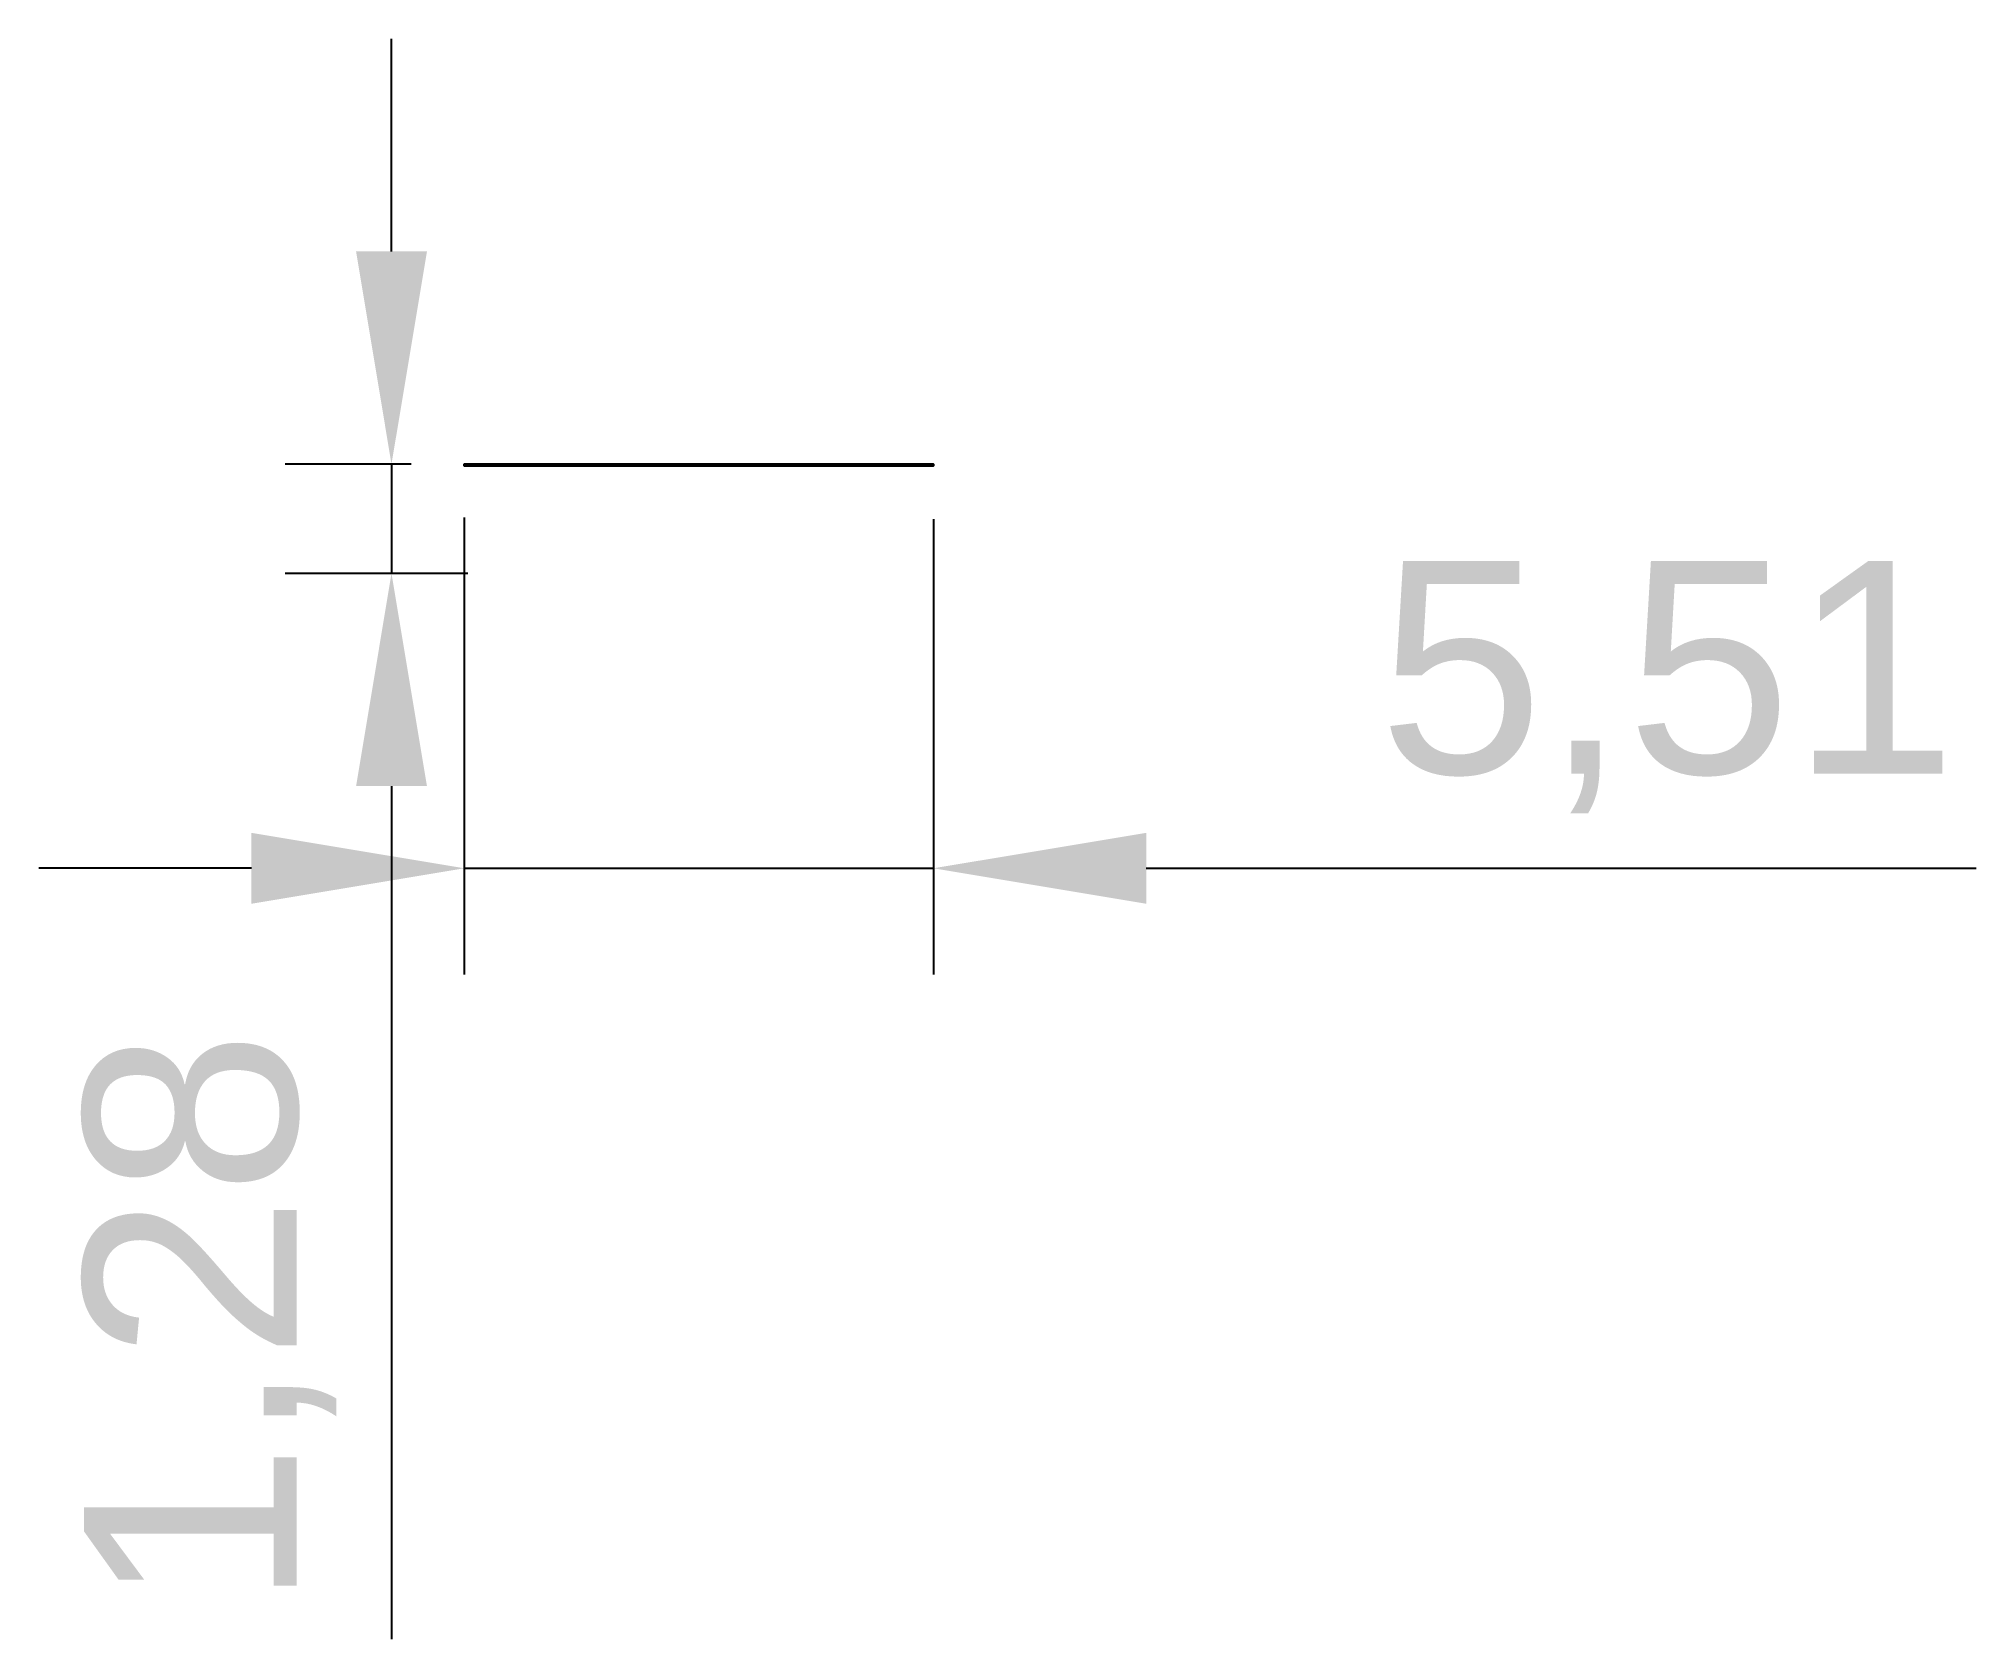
# Model space of a CAD drawing. Header units: millimetres. Extents: x -8.4 to 14.4, y -12.6 to 6.2.
import ezdxf

# ---------------------------------------------------------------- set-up
doc = ezdxf.new("R2010")
doc.units = ezdxf.units.MM
doc.layers.get('0').update_dxf_attribs({"true_color": 0xc2ced6})
doc.styles.get("Standard").update_dxf_attribs({"font": 'Arial.ttf'})
doc.dimstyles.new('ISO-25', dxfattribs={"dimtxt": 2.5, "dimasz": 2.5, "dimexe": 1.25, "dimexo": 0.625, "dimtad": 1, "dimtxsty": 'Standard', "dimcen": 2.5, "dimadec": 0, "dimazin": 0, "dimtfac": 1, "dimtmove": 0, "dimatfit": 3, "dimfxl": 1, "dimarcsym": 0})

# ---------------------------------------------------------------- blocks, each defined once
blk = doc.blocks.new('*D3')
at = {"color": 0, "lineweight": -2, "transparency": 16777216}
for p, q in [((-3.358, 0.571), (-3.358, -4.803)), ((2.155, 0.55), (2.155, -4.803)), ((-5.858, -3.553), (-8.358, -3.553)), ((-3.358, -3.553), (2.155, -3.553)), ((4.655, -3.553), (14.408, -3.553))]:
    blk.add_line(p, q, dxfattribs=at)
at = {"color": 0, "transparency": 16777216}
for points in [[(-5.858, -3.137), (-5.858, -3.97), (-3.358, -3.553)], [(4.655, -3.137), (4.655, -3.97), (2.155, -3.553)]]:
    blk.add_solid(points, dxfattribs=at)
at = {"layer": 'Defpoints', "color": 0, "transparency": 16777216}
for p in [(-3.358, 1.196), (2.155, 1.175), (2.155, -3.553)]:
    blk.add_point(p, dxfattribs=at)
at = {"color": 0, "transparency": 16777216, "insert": (10.781, -1.423), "char_height": 2.5, "attachment_point": 5}
blk.add_mtext('5,51', dxfattribs=at)
blk = doc.blocks.new('*D4')
at = {"color": 0, "lineweight": -2, "transparency": 16777216}
for p, q in [((-4.213, 3.696), (-4.213, 6.196)), ((-3.983, 1.196), (-5.463, 1.196)), ((-4.213, 1.196), (-4.213, -0.088)), ((-3.317, -0.088), (-5.463, -0.088)), ((-4.213, -2.588), (-4.213, -12.614))]:
    blk.add_line(p, q, dxfattribs=at)
at = {"color": 0, "transparency": 16777216}
for points in [[(-4.629, 3.696), (-3.796, 3.696), (-4.213, 1.196)], [(-4.629, -2.588), (-3.796, -2.588), (-4.213, -0.088)]]:
    blk.add_solid(points, dxfattribs=at)
at = {"layer": 'Defpoints', "color": 0, "transparency": 16777216}
for p in [(-3.358, 1.196), (-4.213, -0.088), (-2.692, -0.088)]:
    blk.add_point(p, dxfattribs=at)
at = {"color": 0, "transparency": 16777216, "insert": (-6.344, -8.851), "char_height": 2.5, "attachment_point": 5, "rotation": 90}
blk.add_mtext('1,28', dxfattribs=at)

msp = doc.modelspace()

# ---------------------------------------------------------------- linework, layer by layer
for points, elevation in [([(2.155, 1.175), (-3.358, 1.175), (-3.358, 1.196), (2.155, 1.196)], 1.8), ([(-3.358, 1.196), (2.155, 1.196), (2.155, 1.175), (-3.358, 1.175)], -0.5), ([(2.155, 1.196), (-3.358, 1.196), (-3.358, 1.175), (2.155, 1.175)], 1.8)]:
    msp.add_lwpolyline(points, close=True, dxfattribs=dict(elevation=elevation))

# ---------------------------------------------------------------- dimensions: what is measured, and where the dimension line sits
dim = msp.add_linear_dim(base=(-4.213, -0.088), p1=(-3.358, 1.196), p2=(-2.692, -0.088), angle=90, dimstyle='ISO-25')
dim.commit()
dim.dimension.update_dxf_attribs({"geometry": '*D4', "text_midpoint": (-6.344, -8.851)})
dim = msp.add_linear_dim(base=(2.155, -3.553), p1=(-3.358, 1.196), p2=(2.155, 1.175), dimstyle='ISO-25', override={"dimscale": 1, "dimtix": 0, "dimtofl": 1, "dimtmove": 0, "dimatfit": 3})
dim.commit()
dim.dimension.update_dxf_attribs({"geometry": '*D3', "text_midpoint": (10.781, -1.423)})

doc.saveas('drawing.dxf')
